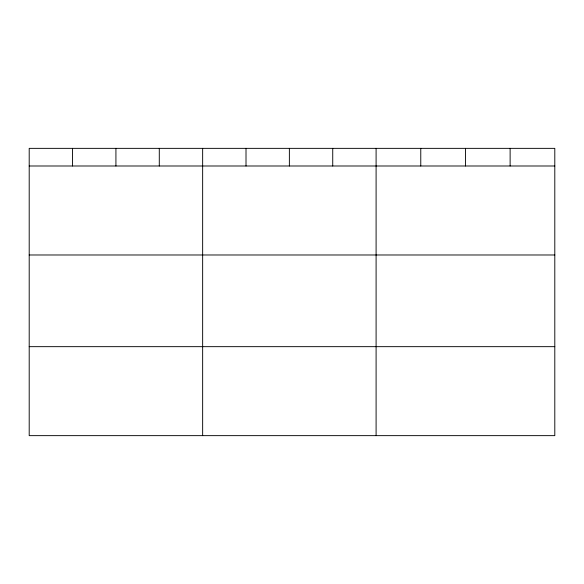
<?xml version="1.0" encoding="UTF-8"?>
<svg xmlns="http://www.w3.org/2000/svg" width="584" height="584" viewBox="0 0 584 584"><rect width="100%" height="100%" fill="white"/><g stroke="black" fill="none" stroke-linecap="round" stroke-linejoin="round"><path stroke-width="0.88" d="M554.8 254.982L554.8 148.358L29.2 148.358L29.2 435.642L554.8 435.642L554.8 254.982L29.2 254.982M29.2 165.995L554.8 165.995M29.2 346.662L554.8 346.662M510.124 148.358L510.124 165.995M465.448 148.358L465.448 165.995M420.772 148.358L420.772 165.995M376.096 148.358L376.096 435.642M332.734 148.358L332.734 165.995M289.372 148.358L289.372 165.995M246.01 148.358L246.01 165.995M202.648 148.358L202.648 435.642M159.286 148.358L159.286 165.995M115.924 148.358L115.924 165.995M72.562 148.358L72.562 165.995"/></g></svg>
